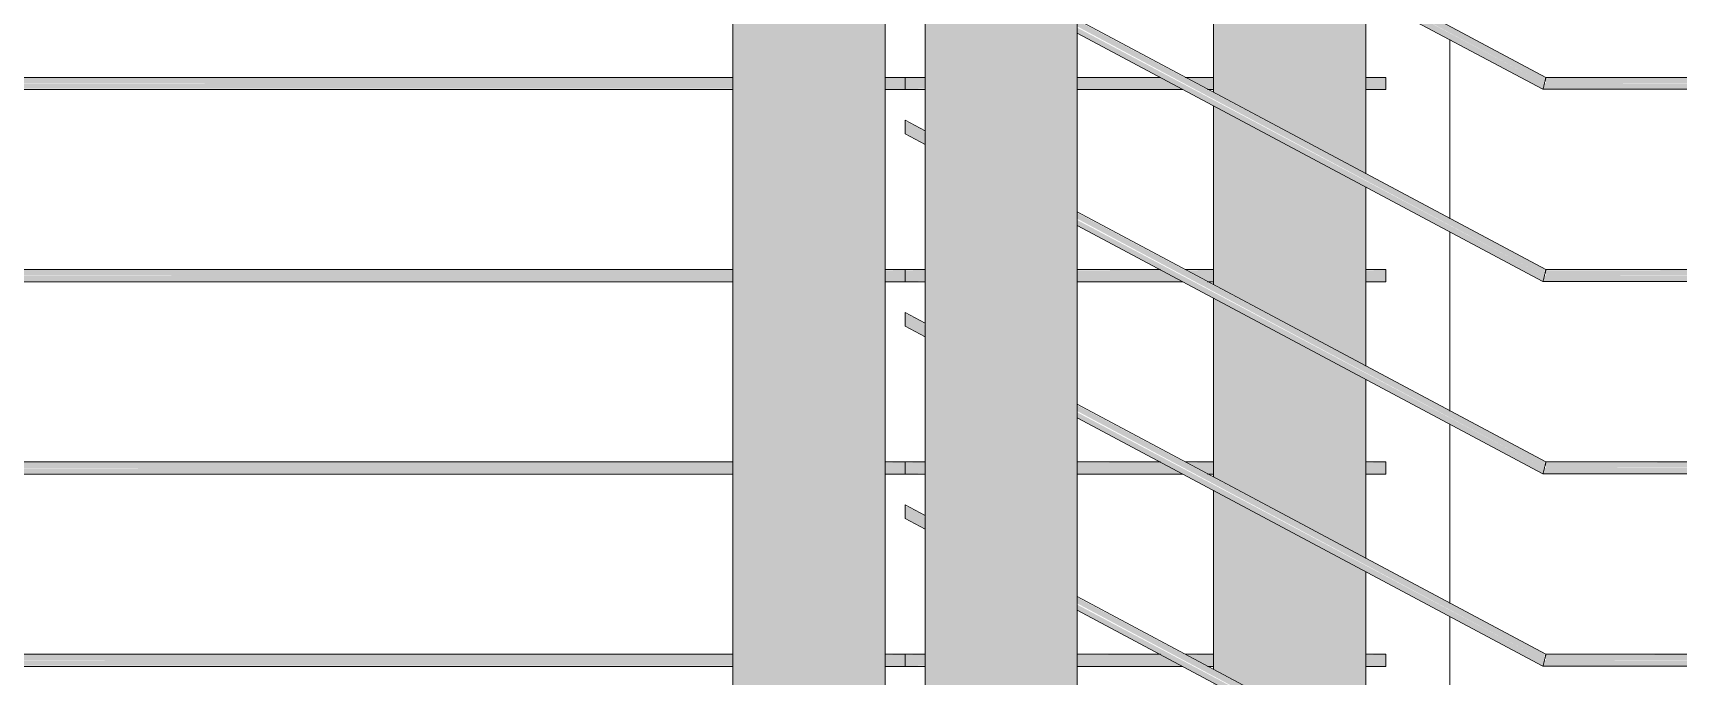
# Model space of a CAD drawing. Header units: inches. Extents: x -3219 to -1869, y -243 to 478.
# Drawn here: x -2739.45 to -2713.77, y 20.04 to 30.07 of the extents above; entities that cross this region are included whole.
import ezdxf

# ---------------------------------------------------------------- set-up
doc = ezdxf.new("R2010")
doc.units = ezdxf.units.IN
doc.header["$MEASUREMENT"] = 0
doc.layers.add('A-FLOR-HRAL', color=11, linetype='Continuous', lineweight=9)
doc.layers.add('A-WALL', color=113, linetype='Continuous', lineweight=18)

# ---------------------------------------------------------------- blocks, each defined once
blk = doc.blocks.new('Railing - 2_ x 1_2_ 2-V10-BUILDING ELEVATION - WEST')
at = {"layer": 'A-FLOR-HRAL'}
h = blk.add_hatch(color=256, dxfattribs=at)
h.paths.add_polyline_path([(-2720.587, 6.767), (-2720.587, 7.23), (-2720.712, 7.23), (-2720.712, 6.767)], flags=0)
h.paths.add_polyline_path([(-2720.587, 7.246), (-2720.587, 7.696), (-2721.024, 7.929), (-2721.024, 7.708), (-2720.712, 7.708), (-2720.712, 7.246)], flags=0)
h.paths.add_polyline_path([(-2718.649, 7.708), (-2718.649, 9.663), (-2721.024, 10.929), (-2721.024, 8.142), (-2720.212, 7.708), (-2719.397, 7.708)], flags=0)
h.paths.add_polyline_path([(-2718.649, 9.875), (-2718.649, 12.663), (-2721.024, 13.929), (-2721.024, 11.142), (-2719.347, 10.247)], flags=0)
h.paths.add_polyline_path([(-2718.649, 12.875), (-2718.649, 15.663), (-2721.024, 16.929), (-2721.024, 14.142), (-2719.397, 13.274)], flags=0)
h.paths.add_polyline_path([(-2718.649, 15.875), (-2718.649, 18.663), (-2721.024, 19.929), (-2721.024, 17.142), (-2719.397, 16.274)], flags=0)
h.paths.add_polyline_path([(-2718.649, 18.875), (-2718.649, 21.663), (-2721.024, 22.929), (-2721.024, 20.142), (-2719.397, 19.274)], flags=0)
h.paths.add_polyline_path([(-2718.649, 21.875), (-2718.649, 24.663), (-2721.024, 25.929), (-2721.024, 23.142), (-2718.919, 22.019)], flags=0)
h.paths.add_polyline_path([(-2718.649, 24.875), (-2718.649, 27.663), (-2721.024, 28.929), (-2721.024, 26.142), (-2719.397, 25.274)], flags=0)
h.paths.add_polyline_path([(-2718.649, 27.875), (-2718.649, 30.663), (-2721.024, 31.929), (-2721.024, 29.142), (-2719.397, 28.274)], flags=0)
h.paths.add_polyline_path([(-2718.649, 30.875), (-2718.649, 33.663), (-2721.024, 34.929), (-2721.024, 32.142), (-2719.397, 31.274)], flags=0)
h.paths.add_polyline_path([(-2718.649, 33.875), (-2718.649, 36.663), (-2721.024, 37.929), (-2721.024, 35.142), (-2719.397, 34.274)], flags=0)
h.paths.add_polyline_path([(-2718.649, 36.875), (-2718.649, 39.663), (-2721.024, 40.929), (-2721.024, 38.142), (-2719.397, 37.274)], flags=0)
h.paths.add_polyline_path([(-2718.649, 39.875), (-2718.649, 42.663), (-2720.454, 43.625), (-2721.024, 43.625), (-2721.024, 41.142), (-2719.397, 40.274)], flags=0)
h.paths.add_polyline_path([(-2718.649, 42.875), (-2718.649, 43.625), (-2720.055, 43.625), (-2719.274, 43.208)], flags=0)
for p, q in [((-2721.024, 31.933), (-2721.024, 29.138)), ((-2718.649, 27.868), (-2718.649, 30.666)), ((-2721.024, 28.933), (-2721.024, 26.138)), ((-2718.649, 24.868), (-2718.649, 27.666)), ((-2721.024, 25.933), (-2721.024, 23.138)), ((-2718.649, 21.868), (-2718.649, 24.666)), ((-2721.024, 22.933), (-2721.024, 20.138)), ((-2718.649, 18.868), (-2718.649, 21.666))]:
    blk.add_line(p, q, dxfattribs=at)
blk = doc.blocks.new('Railing - Railing-1114347-BUILDING ELEVATION - WEST')
at = {"layer": 'A-FLOR-HRAL'}
h = blk.add_hatch(color=256, dxfattribs=at)
h.paths.add_polyline_path([(-2725.837, 29.281), (-2725.524, 29.281), (-2725.524, 29.375), (-2725.837, 29.362), (-2725.837, 29.305)], flags=0)
h.paths.add_polyline_path([(-2723.149, 29.281), (-2721.684, 29.281), (-2721.86, 29.375), (-2723.149, 29.362), (-2723.149, 29.305)], flags=0)
h.paths.add_polyline_path([(-2718.649, 29.281), (-2718.337, 29.281), (-2718.337, 29.375), (-2718.649, 29.362), (-2718.649, 29.306)], flags=0)
h.paths.add_polyline_path([(-2721.286, 29.281), (-2721.024, 29.281), (-2721.024, 29.375), (-2721.438, 29.362), (-2721.331, 29.305)], flags=0)
h = blk.add_hatch(color=256, dxfattribs=at)
h.paths.add_polyline_path([(-2725.837, 29.187), (-2725.524, 29.2), (-2725.524, 29.281), (-2725.837, 29.281), (-2725.837, 29.188)], flags=0)
h.paths.add_polyline_path([(-2718.337, 29.187), (-2718.337, 29.281), (-2718.649, 29.281), (-2718.649, 29.187)], flags=0)
h.paths.add_polyline_path([(-2721.11, 29.187), (-2721.024, 29.2), (-2721.024, 29.281), (-2721.286, 29.281), (-2721.11, 29.188)], flags=0)
h.paths.add_polyline_path([(-2721.509, 29.187), (-2721.684, 29.281), (-2723.149, 29.281), (-2723.149, 29.187)], flags=0)
h = blk.add_hatch(color=256, dxfattribs=at)
h.paths.add_polyline_path([(-2725.837, 26.281), (-2725.524, 26.281), (-2725.524, 26.375), (-2725.837, 26.362), (-2725.837, 26.305)], flags=0)
h.paths.add_polyline_path([(-2723.149, 26.281), (-2721.684, 26.281), (-2721.86, 26.375), (-2723.149, 26.362), (-2723.149, 26.305)], flags=0)
h.paths.add_polyline_path([(-2721.024, 26.281), (-2721.024, 26.375), (-2721.438, 26.362), (-2721.286, 26.281)], flags=0)
h.paths.add_polyline_path([(-2718.649, 26.281), (-2718.337, 26.281), (-2718.337, 26.375), (-2718.649, 26.362), (-2718.649, 26.306)], flags=0)
h = blk.add_hatch(color=256, dxfattribs=at)
h.paths.add_polyline_path([(-2725.837, 26.187), (-2725.524, 26.2), (-2725.524, 26.281), (-2725.837, 26.281), (-2725.837, 26.188)], flags=0)
h.paths.add_polyline_path([(-2721.509, 26.187), (-2721.684, 26.281), (-2723.149, 26.281), (-2723.149, 26.187)], flags=0)
h.paths.add_polyline_path([(-2721.11, 26.187), (-2721.024, 26.2), (-2721.024, 26.281), (-2721.286, 26.281), (-2721.11, 26.188)], flags=0)
h.paths.add_polyline_path([(-2718.337, 26.187), (-2718.337, 26.281), (-2718.649, 26.281), (-2718.649, 26.187)], flags=0)
h = blk.add_hatch(color=256, dxfattribs=at)
h.paths.add_polyline_path([(-2721.286, 23.281), (-2721.024, 23.281), (-2721.024, 23.375), (-2721.438, 23.362), (-2721.331, 23.305)], flags=0)
h.paths.add_polyline_path([(-2721.684, 23.281), (-2721.86, 23.375), (-2723.149, 23.362), (-2723.149, 23.281)], flags=0)
h.paths.add_polyline_path([(-2725.524, 23.281), (-2725.524, 23.375), (-2725.837, 23.362), (-2725.837, 23.281)], flags=0)
h.paths.add_polyline_path([(-2718.649, 23.281), (-2718.337, 23.281), (-2718.337, 23.375), (-2718.649, 23.362), (-2718.649, 23.306)], flags=0)
h = blk.add_hatch(color=256, dxfattribs=at)
h.paths.add_polyline_path([(-2725.837, 23.187), (-2725.524, 23.2), (-2725.524, 23.281), (-2725.837, 23.281), (-2725.837, 23.188)], flags=0)
h.paths.add_polyline_path([(-2721.509, 23.187), (-2721.684, 23.281), (-2723.149, 23.281), (-2723.149, 23.187)], flags=0)
h.paths.add_polyline_path([(-2721.11, 23.187), (-2721.024, 23.2), (-2721.024, 23.281), (-2721.286, 23.281), (-2721.11, 23.188)], flags=0)
h.paths.add_polyline_path([(-2718.337, 23.187), (-2718.337, 23.281), (-2718.649, 23.281), (-2718.649, 23.187)], flags=0)
h = blk.add_hatch(color=256, dxfattribs=at)
h.paths.add_polyline_path([(-2725.837, 20.281), (-2725.524, 20.281), (-2725.524, 20.375), (-2725.837, 20.362), (-2725.837, 20.305)], flags=0)
h.paths.add_polyline_path([(-2723.149, 20.281), (-2721.684, 20.281), (-2721.86, 20.375), (-2723.149, 20.362), (-2723.149, 20.305)], flags=0)
h.paths.add_polyline_path([(-2721.286, 20.281), (-2721.024, 20.281), (-2721.024, 20.375), (-2721.438, 20.362), (-2721.331, 20.305)], flags=0)
h.paths.add_polyline_path([(-2718.649, 20.281), (-2718.337, 20.281), (-2718.337, 20.375), (-2718.649, 20.362), (-2718.649, 20.306)], flags=0)
h = blk.add_hatch(color=256, dxfattribs=at)
h.paths.add_polyline_path([(-2725.837, 20.187), (-2725.524, 20.2), (-2725.524, 20.281), (-2725.837, 20.281), (-2725.837, 20.188)], flags=0)
h.paths.add_polyline_path([(-2721.509, 20.187), (-2721.684, 20.281), (-2723.149, 20.281), (-2723.149, 20.187)], flags=0)
h.paths.add_polyline_path([(-2721.11, 20.187), (-2721.024, 20.2), (-2721.024, 20.281), (-2721.286, 20.281), (-2721.11, 20.188)], flags=0)
h.paths.add_polyline_path([(-2718.337, 20.187), (-2718.337, 20.281), (-2718.649, 20.281), (-2718.649, 20.187)], flags=0)
for p, q in [((-2725.524, 29.375), (-2725.837, 29.375)), ((-2721.853, 29.375), (-2723.149, 29.375)), ((-2721.024, 29.375), (-2721.468, 29.375)), ((-2718.337, 29.375), (-2718.649, 29.375)), ((-2718.337, 29.375), (-2718.337, 29.281)), ((-2718.337, 29.281), (-2718.337, 29.187)), ((-2725.837, 29.187), (-2725.524, 29.187)), ((-2723.149, 29.187), (-2721.502, 29.187)), ((-2721.117, 29.187), (-2721.024, 29.187)), ((-2718.649, 29.187), (-2718.337, 29.187)), ((-2725.524, 26.375), (-2725.837, 26.375)), ((-2725.837, 26.187), (-2725.524, 26.187)), ((-2721.853, 26.375), (-2723.149, 26.375)), ((-2723.149, 26.187), (-2721.502, 26.187)), ((-2721.024, 26.375), (-2721.468, 26.375)), ((-2721.117, 26.187), (-2721.024, 26.187)), ((-2718.337, 26.375), (-2718.649, 26.375)), ((-2718.649, 26.187), (-2718.337, 26.187)), ((-2718.337, 26.375), (-2718.337, 26.281)), ((-2718.337, 26.281), (-2718.337, 26.187)), ((-2725.524, 23.375), (-2725.837, 23.375)), ((-2721.853, 23.375), (-2723.149, 23.375)), ((-2721.024, 23.375), (-2721.468, 23.375)), ((-2718.337, 23.375), (-2718.649, 23.375)), ((-2718.337, 23.375), (-2718.337, 23.281)), ((-2725.837, 23.187), (-2725.524, 23.187)), ((-2723.149, 23.187), (-2721.502, 23.187)), ((-2721.117, 23.187), (-2721.024, 23.187)), ((-2718.649, 23.187), (-2718.337, 23.187)), ((-2718.337, 23.281), (-2718.337, 23.187)), ((-2725.524, 20.375), (-2725.837, 20.375)), ((-2721.853, 20.375), (-2723.149, 20.375)), ((-2721.024, 20.375), (-2721.468, 20.375)), ((-2718.337, 20.375), (-2718.649, 20.375)), ((-2718.337, 20.375), (-2718.337, 20.281)), ((-2718.337, 20.281), (-2718.337, 20.187)), ((-2725.837, 20.187), (-2725.524, 20.187)), ((-2723.149, 20.187), (-2721.502, 20.187)), ((-2721.117, 20.187), (-2721.024, 20.187)), ((-2718.649, 20.187), (-2718.337, 20.187))]:
    blk.add_line(p, q, dxfattribs=at)
blk.add_blockref('Railing - 2_ x 1_2_ 2-V10-BUILDING ELEVATION - WEST', (0, 0))
blk = doc.blocks.new('Railing - 2_ x 1_2_ 2-V13-BUILDING ELEVATION - WEST')
at = {"layer": 'A-FLOR-HRAL'}
blk.add_hatch(color=256, dxfattribs=at).paths.add_polyline_path([(-2728.478, 2.625), (-2726.149, 2.625), (-2726.149, 6.767), (-2726.212, 6.767), (-2726.212, 7.708), (-2726.837, 7.708), (-2726.837, 7.958), (-2726.337, 7.958), (-2726.328, 8.208), (-2726.149, 8.227), (-2726.149, 43.625), (-2728.524, 43.625), (-2728.524, 2.625)], flags=0)
for p, q in [((-2728.524, 2.625), (-2728.524, 43.625)), ((-2726.149, 8.208), (-2726.149, 43.625))]:
    blk.add_line(p, q, dxfattribs=at)
blk = doc.blocks.new('Railing - Railing-1123708-BUILDING ELEVATION - WEST')
at = {"layer": 'A-FLOR-HRAL'}
h = blk.add_hatch(color=256, dxfattribs=at)
h.paths.add_polyline_path([(-2796.585, 29.281), (-2766.358, 29.295), (-2766.358, 29.375), (-2803.316, 29.362), (-2803.316, 29.281), (-2797.858, 29.281)], flags=0)
h.paths.add_polyline_path([(-2756.316, 29.281), (-2728.524, 29.281), (-2728.524, 29.375), (-2763.983, 29.357), (-2763.983, 29.281), (-2758.691, 29.281)], flags=0)
h.paths.add_polyline_path([(-2725.837, 29.281), (-2725.837, 29.375), (-2726.149, 29.362), (-2726.149, 29.281)], flags=0)
h.paths.add_polyline_path([(-2812.649, 29.281), (-2805.691, 29.285), (-2805.691, 29.375), (-2813.149, 29.362), (-2813.149, 29.281)], flags=0)
h.paths.add_polyline_path([(-2815.524, 29.281), (-2815.524, 29.375), (-2821.149, 29.362), (-2821.149, 29.281), (-2819.288, 29.281)], flags=0)
h = blk.add_hatch(color=256, dxfattribs=at)
h.paths.add_polyline_path([(-2795.483, 29.187), (-2766.358, 29.209), (-2766.358, 29.281), (-2803.316, 29.262), (-2803.316, 29.187), (-2796.585, 29.187)], flags=0)
h.paths.add_polyline_path([(-2763.983, 29.187), (-2728.524, 29.2), (-2728.524, 29.281), (-2763.983, 29.272), (-2763.983, 29.189)], flags=0)
h.paths.add_polyline_path([(-2725.837, 29.187), (-2725.837, 29.281), (-2726.149, 29.281), (-2726.149, 29.187)], flags=0)
h.paths.add_polyline_path([(-2813.149, 29.187), (-2805.691, 29.203), (-2805.691, 29.281), (-2813.149, 29.259), (-2813.149, 29.188)], flags=0)
h.paths.add_polyline_path([(-2815.524, 29.187), (-2815.524, 29.281), (-2821.149, 29.28), (-2821.149, 29.188), (-2819.288, 29.187)], flags=0)
h = blk.add_hatch(color=256, dxfattribs=at)
h.paths.add_polyline_path([(-2801.126, 26.281), (-2766.358, 26.295), (-2766.358, 26.375), (-2803.316, 26.362), (-2803.316, 26.281)], flags=0)
h.paths.add_polyline_path([(-2756.316, 26.281), (-2728.524, 26.281), (-2728.524, 26.375), (-2763.983, 26.357), (-2763.983, 26.281), (-2758.691, 26.281)], flags=0)
h.paths.add_polyline_path([(-2725.837, 26.281), (-2725.837, 26.375), (-2726.149, 26.362), (-2726.149, 26.281)], flags=0)
h.paths.add_polyline_path([(-2812.649, 26.281), (-2805.691, 26.285), (-2805.691, 26.375), (-2813.149, 26.362), (-2813.149, 26.281)], flags=0)
h.paths.add_polyline_path([(-2821.149, 26.281), (-2815.524, 26.283), (-2815.524, 26.375), (-2821.149, 26.362), (-2821.149, 26.282)], flags=0)
h = blk.add_hatch(color=256, dxfattribs=at)
h.paths.add_polyline_path([(-2796.585, 26.187), (-2766.358, 26.209), (-2766.358, 26.281), (-2803.316, 26.262), (-2803.316, 26.187), (-2797.858, 26.187)], flags=0)
h.paths.add_polyline_path([(-2819.288, 26.187), (-2815.524, 26.201), (-2815.524, 26.281), (-2821.149, 26.28), (-2821.149, 26.188)], flags=0)
h.paths.add_polyline_path([(-2763.983, 26.187), (-2728.524, 26.2), (-2728.524, 26.281), (-2763.983, 26.272), (-2763.983, 26.189)], flags=0)
h.paths.add_polyline_path([(-2725.837, 26.187), (-2725.837, 26.281), (-2726.149, 26.281), (-2726.149, 26.187)], flags=0)
h.paths.add_polyline_path([(-2812.337, 26.187), (-2805.691, 26.203), (-2805.691, 26.281), (-2813.149, 26.259), (-2813.149, 26.187), (-2812.649, 26.187)], flags=0)
h = blk.add_hatch(color=256, dxfattribs=at)
h.paths.add_polyline_path([(-2812.337, 23.281), (-2805.691, 23.285), (-2805.691, 23.375), (-2813.149, 23.362), (-2813.149, 23.281), (-2812.649, 23.281)], flags=0)
h.paths.add_polyline_path([(-2821.149, 23.281), (-2815.524, 23.283), (-2815.524, 23.375), (-2821.149, 23.362), (-2821.149, 23.282)], flags=0)
h.paths.add_polyline_path([(-2725.837, 23.281), (-2725.837, 23.375), (-2726.149, 23.362), (-2726.149, 23.281)], flags=0)
h.paths.add_polyline_path([(-2760.261, 23.281), (-2728.524, 23.281), (-2728.524, 23.375), (-2763.983, 23.357), (-2763.983, 23.281)], flags=0)
h.paths.add_polyline_path([(-2795.483, 23.281), (-2766.358, 23.295), (-2766.358, 23.375), (-2803.316, 23.362), (-2803.316, 23.281), (-2796.585, 23.281)], flags=0)
h = blk.add_hatch(color=256, dxfattribs=at)
h.paths.add_polyline_path([(-2795.483, 23.187), (-2766.358, 23.209), (-2766.358, 23.281), (-2803.316, 23.262), (-2803.316, 23.187), (-2796.585, 23.187)], flags=0)
h.paths.add_polyline_path([(-2819.288, 23.187), (-2815.524, 23.201), (-2815.524, 23.281), (-2821.149, 23.28), (-2821.149, 23.188)], flags=0)
h.paths.add_polyline_path([(-2763.983, 23.187), (-2728.524, 23.2), (-2728.524, 23.281), (-2763.983, 23.272), (-2763.983, 23.189)], flags=0)
h.paths.add_polyline_path([(-2725.837, 23.187), (-2725.837, 23.281), (-2726.149, 23.281), (-2726.149, 23.187)], flags=0)
h.paths.add_polyline_path([(-2812.337, 23.187), (-2805.691, 23.203), (-2805.691, 23.281), (-2813.149, 23.259), (-2813.149, 23.187), (-2812.649, 23.187)], flags=0)
h = blk.add_hatch(color=256, dxfattribs=at)
h.paths.add_polyline_path([(-2796.585, 20.281), (-2766.358, 20.295), (-2766.358, 20.375), (-2803.316, 20.362), (-2803.316, 20.281), (-2797.858, 20.281)], flags=0)
h.paths.add_polyline_path([(-2756.316, 20.281), (-2728.524, 20.281), (-2728.524, 20.375), (-2763.983, 20.357), (-2763.983, 20.281), (-2758.691, 20.281)], flags=0)
h.paths.add_polyline_path([(-2725.837, 20.281), (-2725.837, 20.375), (-2726.149, 20.362), (-2726.149, 20.281)], flags=0)
h.paths.add_polyline_path([(-2812.649, 20.281), (-2805.691, 20.285), (-2805.691, 20.375), (-2813.149, 20.362), (-2813.149, 20.281)], flags=0)
h.paths.add_polyline_path([(-2821.149, 20.281), (-2815.524, 20.283), (-2815.524, 20.375), (-2821.149, 20.362), (-2821.149, 20.282)], flags=0)
h = blk.add_hatch(color=256, dxfattribs=at)
h.paths.add_polyline_path([(-2795.483, 20.187), (-2766.358, 20.209), (-2766.358, 20.281), (-2803.316, 20.262), (-2803.316, 20.187), (-2796.585, 20.187)], flags=0)
h.paths.add_polyline_path([(-2763.983, 20.187), (-2728.524, 20.2), (-2728.524, 20.281), (-2763.983, 20.272), (-2763.983, 20.189)], flags=0)
h.paths.add_polyline_path([(-2725.837, 20.187), (-2725.837, 20.281), (-2726.149, 20.281), (-2726.149, 20.187)], flags=0)
h.paths.add_polyline_path([(-2813.149, 20.187), (-2805.691, 20.203), (-2805.691, 20.281), (-2813.149, 20.259), (-2813.149, 20.188)], flags=0)
h.paths.add_polyline_path([(-2815.524, 20.187), (-2815.524, 20.281), (-2821.149, 20.28), (-2821.149, 20.188), (-2819.288, 20.187)], flags=0)
for p, q in [((-2728.524, 29.375), (-2763.983, 29.375)), ((-2725.837, 29.375), (-2726.149, 29.375)), ((-2725.837, 29.375), (-2725.837, 29.281)), ((-2725.837, 29.281), (-2725.837, 29.187)), ((-2763.983, 29.187), (-2728.524, 29.187)), ((-2726.149, 29.187), (-2725.837, 29.187)), ((-2728.524, 26.375), (-2763.983, 26.375)), ((-2763.983, 26.187), (-2728.524, 26.187)), ((-2725.837, 26.375), (-2726.149, 26.375)), ((-2726.149, 26.187), (-2725.837, 26.187)), ((-2725.837, 26.375), (-2725.837, 26.281)), ((-2725.837, 26.281), (-2725.837, 26.187)), ((-2728.524, 23.375), (-2763.983, 23.375)), ((-2725.837, 23.375), (-2726.149, 23.375)), ((-2725.837, 23.375), (-2725.837, 23.281)), ((-2763.983, 23.187), (-2728.524, 23.187)), ((-2726.149, 23.187), (-2725.837, 23.187)), ((-2725.837, 23.281), (-2725.837, 23.187)), ((-2728.524, 20.375), (-2763.983, 20.375)), ((-2725.837, 20.375), (-2726.149, 20.375)), ((-2725.837, 20.375), (-2725.837, 20.281)), ((-2725.837, 20.281), (-2725.837, 20.187)), ((-2763.983, 20.187), (-2728.524, 20.187)), ((-2726.149, 20.187), (-2725.837, 20.187))]:
    blk.add_line(p, q, dxfattribs=at)
blk.add_blockref('Railing - 2_ x 1_2_ 2-V13-BUILDING ELEVATION - WEST', (0, 0))
blk = doc.blocks.new('Railing - 2_ x 1_2_ 2-1997182-BUILDING ELEVATION - WEST')
at = {"layer": 'A-FLOR-HRAL'}
blk.add_hatch(color=256, dxfattribs=at).paths.add_polyline_path([(-2723.937, 7.958), (-2723.149, 7.958), (-2723.149, 47.475), (-2724.43, 48.158), (-2725.524, 48.158), (-2725.524, 7.958)], flags=0)
for p, q in [((-2725.524, 7.958), (-2725.524, 48.158)), ((-2723.149, 7.958), (-2723.149, 47.475))]:
    blk.add_line(p, q, dxfattribs=at)
blk = doc.blocks.new('Railing - Railing-1997089-BUILDING ELEVATION - WEST')
at = {"layer": 'A-FLOR-HRAL'}
h = blk.add_hatch(color=256, dxfattribs=at)
h.paths.add_polyline_path([(-2715.86, 29.281), (-2715.854, 29.384), (-2723.149, 33.261), (-2723.149, 33.169), (-2715.866, 29.284)], flags=0)
h.paths.add_polyline_path([(-2725.524, 34.435), (-2725.538, 34.549), (-2725.837, 34.694), (-2725.837, 34.602)], flags=0)
h = blk.add_hatch(color=256, dxfattribs=at)
h.paths.add_polyline_path([(-2715.884, 29.188), (-2715.86, 29.281), (-2723.149, 33.149), (-2723.149, 33.063), (-2715.89, 29.191)], flags=0)
h.paths.add_polyline_path([(-2725.524, 34.329), (-2725.524, 34.435), (-2725.837, 34.602), (-2725.837, 34.496)], flags=0)
h = blk.add_hatch(color=256, dxfattribs=at)
h.paths.add_polyline_path([(-2715.86, 26.281), (-2715.854, 26.384), (-2723.149, 30.261), (-2723.149, 30.169), (-2715.866, 26.284)], flags=0)
h.paths.add_polyline_path([(-2725.524, 31.435), (-2725.538, 31.549), (-2725.837, 31.694), (-2725.837, 31.602), (-2725.526, 31.436)], flags=0)
h = blk.add_hatch(color=256, dxfattribs=at)
h.paths.add_polyline_path([(-2715.884, 26.188), (-2715.86, 26.281), (-2723.149, 30.149), (-2723.149, 30.063), (-2715.89, 26.191)], flags=0)
h.paths.add_polyline_path([(-2725.524, 31.329), (-2725.526, 31.436), (-2725.837, 31.602), (-2725.837, 31.496), (-2725.725, 31.436)], flags=0)
for points in [[(-2715.884, 29.188), (-2711.337, 29.208), (-2711.337, 29.281), (-2715.86, 29.281), (-2715.883, 29.191)], [(-2715.668, 29.281), (-2711.337, 29.294), (-2711.337, 29.375), (-2715.84, 29.362), (-2715.837, 29.281), (-2715.837, 29.281)], [(-2715.883, 26.188), (-2711.337, 26.208), (-2711.337, 26.281), (-2715.86, 26.281), (-2715.884, 26.188)], [(-2715.668, 26.281), (-2711.337, 26.294), (-2711.337, 26.375), (-2715.84, 26.362), (-2715.837, 26.281), (-2715.837, 26.281)], [(-2715.668, 23.281), (-2711.337, 23.294), (-2711.337, 23.375), (-2715.84, 23.362), (-2715.837, 23.281), (-2715.837, 23.281)], [(-2715.883, 23.188), (-2711.337, 23.208), (-2711.337, 23.281), (-2715.86, 23.281), (-2715.884, 23.188)], [(-2715.884, 20.188), (-2711.337, 20.208), (-2711.337, 20.281), (-2715.86, 20.281), (-2715.883, 20.191)], [(-2715.668, 20.281), (-2711.337, 20.294), (-2711.337, 20.375), (-2715.84, 20.362), (-2715.837, 20.281), (-2715.837, 20.281)]]:
    blk.add_hatch(color=256, dxfattribs=at).paths.add_polyline_path(points, flags=0)
h = blk.add_hatch(color=256, dxfattribs=at)
h.paths.add_polyline_path([(-2715.86, 23.281), (-2715.854, 23.384), (-2723.149, 27.261), (-2723.149, 27.169), (-2715.866, 23.284)], flags=0)
h.paths.add_polyline_path([(-2725.524, 28.435), (-2725.538, 28.549), (-2725.837, 28.694), (-2725.837, 28.602)], flags=0)
h = blk.add_hatch(color=256, dxfattribs=at)
h.paths.add_polyline_path([(-2715.884, 23.188), (-2715.86, 23.281), (-2723.149, 27.149), (-2723.149, 27.063), (-2715.89, 23.191)], flags=0)
h.paths.add_polyline_path([(-2725.524, 28.329), (-2725.524, 28.435), (-2725.837, 28.602), (-2725.837, 28.496)], flags=0)
h = blk.add_hatch(color=256, dxfattribs=at)
h.paths.add_polyline_path([(-2715.86, 20.281), (-2715.854, 20.384), (-2723.149, 24.261), (-2723.149, 24.169), (-2715.866, 20.284)], flags=0)
h.paths.add_polyline_path([(-2725.524, 25.435), (-2725.538, 25.549), (-2725.837, 25.694), (-2725.837, 25.602)], flags=0)
h = blk.add_hatch(color=256, dxfattribs=at)
h.paths.add_polyline_path([(-2715.884, 20.188), (-2715.86, 20.281), (-2723.149, 24.149), (-2723.149, 24.063), (-2715.89, 20.191)], flags=0)
h.paths.add_polyline_path([(-2725.524, 25.329), (-2725.524, 25.435), (-2725.837, 25.602), (-2725.837, 25.496)], flags=0)
h = blk.add_hatch(color=256, dxfattribs=at)
h.paths.add_polyline_path([(-2715.86, 17.281), (-2715.854, 17.384), (-2723.149, 21.261), (-2723.149, 21.169), (-2715.866, 17.284)], flags=0)
h.paths.add_polyline_path([(-2725.524, 22.435), (-2725.538, 22.549), (-2725.837, 22.694), (-2725.837, 22.602)], flags=0)
h = blk.add_hatch(color=256, dxfattribs=at)
h.paths.add_polyline_path([(-2715.884, 17.188), (-2715.86, 17.281), (-2723.149, 21.149), (-2723.149, 21.063), (-2715.89, 17.191)], flags=0)
h.paths.add_polyline_path([(-2725.524, 22.329), (-2725.524, 22.435), (-2725.837, 22.602), (-2725.837, 22.496)], flags=0)
for p, q in [((-2715.837, 29.375), (-2723.149, 33.275)), ((-2723.149, 33.063), (-2715.884, 29.188)), ((-2715.837, 26.375), (-2723.149, 30.275)), ((-2723.149, 30.063), (-2715.884, 26.188)), ((-2711.337, 29.375), (-2715.837, 29.375)), ((-2715.884, 29.188), (-2711.337, 29.188)), ((-2725.524, 28.542), (-2725.837, 28.708)), ((-2725.837, 28.496), (-2725.524, 28.329)), ((-2715.837, 23.375), (-2723.149, 27.275)), ((-2723.149, 27.063), (-2715.884, 23.188)), ((-2715.884, 26.188), (-2711.337, 26.188)), ((-2711.337, 26.375), (-2715.837, 26.375)), ((-2725.524, 25.542), (-2725.837, 25.708)), ((-2725.837, 25.496), (-2725.524, 25.329)), ((-2715.837, 20.375), (-2723.149, 24.275)), ((-2723.149, 24.063), (-2715.884, 20.188)), ((-2711.337, 23.375), (-2715.837, 23.375)), ((-2715.884, 23.188), (-2711.337, 23.188)), ((-2725.524, 22.542), (-2725.837, 22.708)), ((-2725.837, 22.496), (-2725.524, 22.329)), ((-2715.837, 17.375), (-2723.149, 21.275)), ((-2723.149, 21.063), (-2715.884, 17.188)), ((-2711.337, 20.375), (-2715.837, 20.375)), ((-2715.884, 20.188), (-2711.337, 20.188))]:
    blk.add_line(p, q, dxfattribs=at)
at = {"layer": 'A-FLOR-HRAL', "flags": 128}
for points in [[(-2725.837, 28.602), (-2725.837, 28.63), (-2725.837, 28.655), (-2725.837, 28.677), (-2725.837, 28.694), (-2725.837, 28.705), (-2725.837, 28.708)], [(-2725.837, 28.496), (-2725.837, 28.499), (-2725.837, 28.51), (-2725.837, 28.527), (-2725.837, 28.549), (-2725.837, 28.575), (-2725.837, 28.602)], [(-2725.837, 25.602), (-2725.837, 25.63), (-2725.837, 25.655), (-2725.837, 25.677), (-2725.837, 25.694), (-2725.837, 25.705), (-2725.837, 25.708)], [(-2725.837, 25.496), (-2725.837, 25.499), (-2725.837, 25.51), (-2725.837, 25.527), (-2725.837, 25.549), (-2725.837, 25.575), (-2725.837, 25.602)], [(-2725.837, 22.602), (-2725.837, 22.63), (-2725.837, 22.655), (-2725.837, 22.677), (-2725.837, 22.694), (-2725.837, 22.705), (-2725.837, 22.708)], [(-2725.837, 22.496), (-2725.837, 22.499), (-2725.837, 22.51), (-2725.837, 22.527), (-2725.837, 22.549), (-2725.837, 22.575), (-2725.837, 22.602)]]:
    blk.add_lwpolyline(points, dxfattribs=at)
at = {"layer": 'A-FLOR-HRAL'}
for points, knots in [([(-2715.884, 29.188), (-2715.884, 29.188), (-2715.882, 29.194), (-2715.877, 29.214), (-2715.872, 29.234), (-2715.866, 29.257), (-2715.862, 29.273), (-2715.86, 29.281)], [0.5, 0.5, 0.5, 0.5, 0.6666667, 0.75, 0.8333333, 0.9166667, 1, 1, 1, 1]), ([(-2715.86, 29.281), (-2715.858, 29.289), (-2715.854, 29.306), (-2715.848, 29.329), (-2715.843, 29.348), (-2715.838, 29.368), (-2715.837, 29.375), (-2715.837, 29.375)], [0, 0, 0, 0, 0.0833333, 0.1666667, 0.25, 0.3333333, 0.5, 0.5, 0.5, 0.5]), ([(-2715.884, 26.188), (-2715.884, 26.188), (-2715.882, 26.194), (-2715.877, 26.214), (-2715.872, 26.234), (-2715.866, 26.257), (-2715.862, 26.273), (-2715.86, 26.281)], [0.5, 0.5, 0.5, 0.5, 0.6666667, 0.75, 0.8333333, 0.9166667, 1, 1, 1, 1]), ([(-2715.86, 26.281), (-2715.858, 26.289), (-2715.854, 26.306), (-2715.848, 26.329), (-2715.843, 26.348), (-2715.838, 26.368), (-2715.837, 26.375), (-2715.837, 26.375)], [0, 0, 0, 0, 0.0833333, 0.1666667, 0.25, 0.3333333, 0.5, 0.5, 0.5, 0.5]), ([(-2715.86, 23.281), (-2715.858, 23.289), (-2715.854, 23.306), (-2715.848, 23.329), (-2715.843, 23.348), (-2715.838, 23.368), (-2715.837, 23.375), (-2715.837, 23.375)], [0, 0, 0, 0, 0.0833333, 0.1666667, 0.25, 0.3333333, 0.5, 0.5, 0.5, 0.5]), ([(-2715.884, 23.188), (-2715.884, 23.188), (-2715.882, 23.194), (-2715.877, 23.214), (-2715.872, 23.234), (-2715.866, 23.257), (-2715.862, 23.273), (-2715.86, 23.281)], [0.5, 0.5, 0.5, 0.5, 0.6666667, 0.75, 0.8333333, 0.9166667, 1, 1, 1, 1]), ([(-2715.884, 20.188), (-2715.884, 20.188), (-2715.882, 20.194), (-2715.877, 20.214), (-2715.872, 20.234), (-2715.866, 20.257), (-2715.862, 20.273), (-2715.86, 20.281)], [0.5, 0.5, 0.5, 0.5, 0.6666667, 0.75, 0.8333333, 0.9166667, 1, 1, 1, 1]), ([(-2715.86, 20.281), (-2715.858, 20.289), (-2715.854, 20.306), (-2715.848, 20.329), (-2715.843, 20.348), (-2715.838, 20.368), (-2715.837, 20.375), (-2715.837, 20.375)], [0, 0, 0, 0, 0.0833333, 0.1666667, 0.25, 0.3333333, 0.5, 0.5, 0.5, 0.5])]:
    blk.add_open_spline(points, degree=3, knots=knots, dxfattribs=at)
blk.add_blockref('Railing - 2_ x 1_2_ 2-1997182-BUILDING ELEVATION - WEST', (0, 0))

msp = doc.modelspace()

# ---------------------------------------------------------------- linework, layer by layer
at = {"layer": 'A-WALL'}
for p, q in [((-2717.337, 27.17), (-2717.337, 29.966)), ((-2717.337, 24.17), (-2717.337, 26.966)), ((-2717.337, 21.17), (-2717.337, 23.966)), ((-2717.337, 18.17), (-2717.337, 20.966))]:
    msp.add_line(p, q, dxfattribs=at)

# ---------------------------------------------------------------- block references
at = {"layer": 'A-FLOR-HRAL'}
for name in ['Railing - Railing-1997089-BUILDING ELEVATION - WEST', 'Railing - Railing-1114347-BUILDING ELEVATION - WEST', 'Railing - Railing-1123708-BUILDING ELEVATION - WEST']:
    msp.add_blockref(name, (0, 0), dxfattribs=at)

doc.saveas('drawing.dxf')
